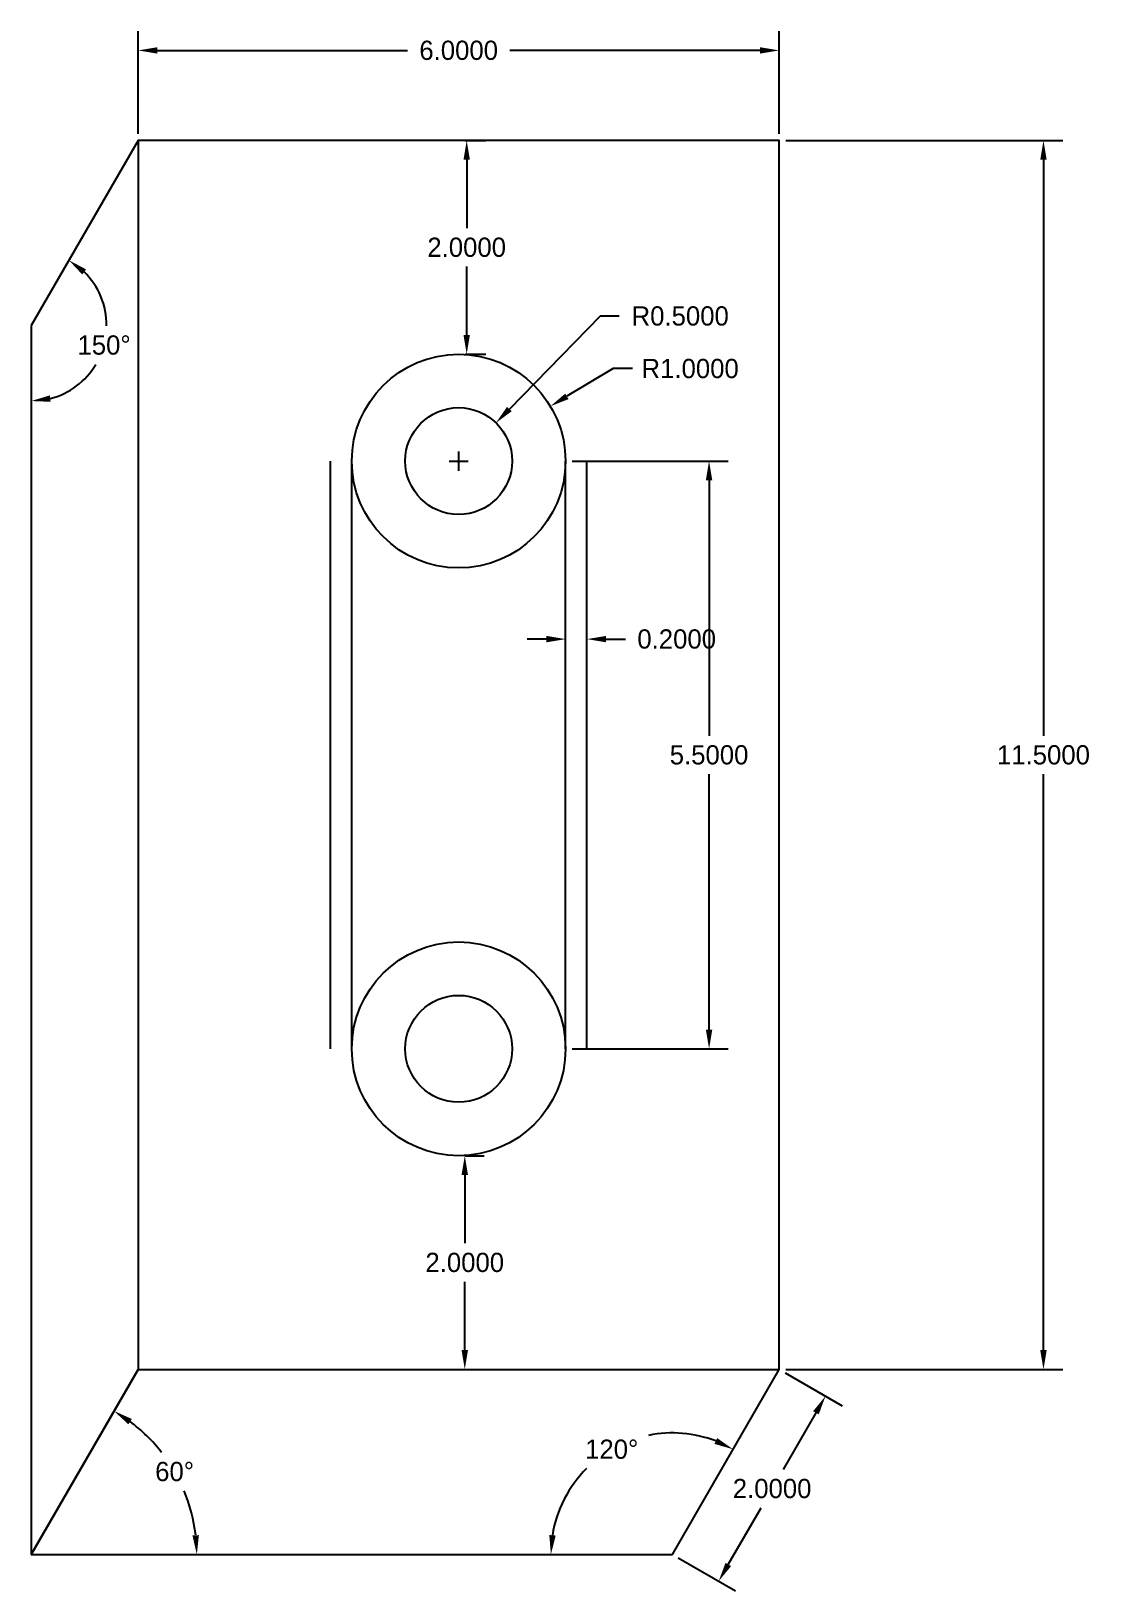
# Model space of a CAD drawing. Header units: inches. Extents: x 0 to 9.9, y -1.1 to 13.5.
import ezdxf

# ---------------------------------------------------------------- set-up
doc = ezdxf.new("R2010")
doc.units = ezdxf.units.IN
doc.header["$MEASUREMENT"] = 0
doc.dimstyles.get("Standard").update_dxf_attribs({"dimtxt": 0.18, "dimasz": 0.18, "dimexe": 0.18, "dimexo": 0.0625, "dimgap": 0.09, "dimtad": 0, "dimtih": 1, "dimtoh": 1, "dimdec": 4, "dimzin": 0, "dimdsep": 46, "dimtxsty": 'Standard', "dimcen": 0.09, "dimadec": 0, "dimazin": 0, "dimtfac": 1, "dimtdec": 4, "dimtofl": 0, "dimtmove": 0, "dimatfit": 3, "dimfxl": 1, "dimtolj": 1, "dimtzin": 0, "dimarcsym": 0})

# ---------------------------------------------------------------- blocks, each defined once
blk = doc.blocks.new('*D1')
at = {"color": 0, "lineweight": -2}
for p, q in [((7.062, 12.5), (9.652, 12.5)), ((9.472, 12.32), (9.472, 6.93)), ((9.472, 1.18), (9.472, 6.57)), ((7.062, 1), (9.652, 1))]:
    blk.add_line(p, q, dxfattribs=at)
at = {"color": 0}
for points in [[(9.442, 12.32), (9.502, 12.32), (9.472, 12.5)], [(9.442, 1.18), (9.502, 1.18), (9.472, 1)]]:
    blk.add_solid(points, dxfattribs=at)
at = {"layer": 'Defpoints', "color": 0}
for p in [(7, 12.5), (9.472, 12.5), (7, 1)]:
    blk.add_point(p, dxfattribs=at)
at = {"color": 0, "insert": (9.472, 6.75), "char_height": 0.18, "attachment_point": 5}
blk.add_mtext('\\A1;11.5000', dxfattribs=at)
blk = doc.blocks.new('*D2')
at = {"color": 0, "lineweight": -2}
for p, q in [((4.062, 12.5), (4.255, 12.5)), ((4.075, 12.32), (4.075, 11.68)), ((4.075, 10.68), (4.075, 11.32)), ((4.062, 10.5), (4.255, 10.5))]:
    blk.add_line(p, q, dxfattribs=at)
at = {"color": 0}
for points in [[(4.045, 12.32), (4.105, 12.32), (4.075, 12.5)], [(4.045, 10.68), (4.105, 10.68), (4.075, 10.5)]]:
    blk.add_solid(points, dxfattribs=at)
at = {"layer": 'Defpoints', "color": 0}
for p in [(4, 12.5), (4.075, 12.5), (4, 10.5)]:
    blk.add_point(p, dxfattribs=at)
at = {"color": 0, "insert": (4.075, 11.5), "char_height": 0.18, "attachment_point": 5}
blk.add_mtext('\\A1;2.0000', dxfattribs=at)
blk = doc.blocks.new('*D3')
at = {"color": 0, "lineweight": -2}
for p, q in [((5.062, 9.5), (6.523, 9.5)), ((6.343, 9.32), (6.343, 6.93)), ((6.343, 4.18), (6.343, 6.57)), ((5.062, 4), (6.523, 4))]:
    blk.add_line(p, q, dxfattribs=at)
at = {"color": 0}
for points in [[(6.313, 9.32), (6.373, 9.32), (6.343, 9.5)], [(6.313, 4.18), (6.373, 4.18), (6.343, 4)]]:
    blk.add_solid(points, dxfattribs=at)
at = {"layer": 'Defpoints', "color": 0}
for p in [(5, 9.5), (5, 4), (6.343, 4)]:
    blk.add_point(p, dxfattribs=at)
at = {"color": 0, "insert": (6.343, 6.75), "char_height": 0.18, "attachment_point": 5}
blk.add_mtext('\\A1;5.5000', dxfattribs=at)
blk = doc.blocks.new('*D4')
at = {"color": 0, "lineweight": -2}
for p, q in [((5, 6.062), (5, 8.014)), ((5.2, 6.062), (5.2, 8.014)), ((4.82, 7.834), (4.64, 7.834)), ((5.38, 7.834), (5.56, 7.834))]:
    blk.add_line(p, q, dxfattribs=at)
at = {"color": 0}
for points in [[(4.82, 7.864), (4.82, 7.804), (5, 7.834)], [(5.38, 7.864), (5.38, 7.804), (5.2, 7.834)]]:
    blk.add_solid(points, dxfattribs=at)
at = {"layer": 'Defpoints', "color": 0}
for p in [(5.2, 7.834), (5, 6), (5.2, 6)]:
    blk.add_point(p, dxfattribs=at)
at = {"color": 0, "insert": (6.04, 7.834), "char_height": 0.18, "attachment_point": 5}
blk.add_mtext('\\A1;0.2000', dxfattribs=at)
blk = doc.blocks.new('*D5')
at = {"color": 0, "lineweight": -2}
for p, q in [((4.062, 3), (4.237, 3)), ((4.057, 2.82), (4.057, 2.18)), ((4.057, 1.18), (4.057, 1.82)), ((4.062, 1), (4.237, 1))]:
    blk.add_line(p, q, dxfattribs=at)
at = {"color": 0}
for points in [[(4.027, 2.82), (4.087, 2.82), (4.057, 3)], [(4.027, 1.18), (4.087, 1.18), (4.057, 1)]]:
    blk.add_solid(points, dxfattribs=at)
at = {"layer": 'Defpoints', "color": 0}
for p in [(4, 3), (4, 1), (4.057, 1)]:
    blk.add_point(p, dxfattribs=at)
at = {"color": 0, "insert": (4.057, 2), "char_height": 0.18, "attachment_point": 5}
blk.add_mtext('\\A1;2.0000', dxfattribs=at)
blk = doc.blocks.new('*D6')
at = {"color": 0, "lineweight": -2}
for p, q in [((5.323, 10.857), (4.475, 9.987)), ((5.503, 10.857), (5.323, 10.857)), ((3.91, 9.5), (4.09, 9.5)), ((4, 9.41), (4, 9.59))]:
    blk.add_line(p, q, dxfattribs=at)
at = {"color": 0}
blk.add_solid([(4.453, 10.008), (4.496, 9.966), (4.349, 9.858)], dxfattribs=at)
at = {"layer": 'Defpoints', "color": 0}
for p in [(4.349, 9.858), (4, 9.5)]:
    blk.add_point(p, dxfattribs=at)
at = {"color": 0, "insert": (6.073, 10.857), "char_height": 0.18, "attachment_point": 5}
blk.add_mtext('\\A1;R0.5000', dxfattribs=at)
blk = doc.blocks.new('*D7')
at = {"color": 0, "lineweight": -2}
for p, q in [((5.446, 10.365), (5.013, 10.106)), ((5.626, 10.365), (5.446, 10.365)), ((3.91, 9.5), (4.09, 9.5)), ((4, 9.41), (4, 9.59))]:
    blk.add_line(p, q, dxfattribs=at)
at = {"color": 0}
blk.add_solid([(4.997, 10.131), (5.028, 10.08), (4.858, 10.013)], dxfattribs=at)
at = {"layer": 'Defpoints', "color": 0}
for p in [(4.858, 10.013), (4, 9.5)]:
    blk.add_point(p, dxfattribs=at)
at = {"color": 0, "insert": (6.166, 10.365), "char_height": 0.18, "attachment_point": 5}
blk.add_mtext('\\A1;R1.0000', dxfattribs=at)
blk = doc.blocks.new('*D8')
at = {"color": 0, "lineweight": -2}
for start, end in [(38.0357, 53.3412), (6.6588, 22.5722)]:
    blk.add_arc((0, -0.732), 1.55, start, end, dxfattribs=at)
at = {"color": 0}
for points in [[(0.909, 0.486), (0.942, 0.536), (0.775, 0.61)], [(1.569, -0.551), (1.509, -0.554), (1.55, -0.732)]]:
    blk.add_solid(points, dxfattribs=at)
at = {"layer": 'Defpoints', "color": 0}
for p in [(1, 1), (1.456, -0.202), (0, -0.732), (0, -0.732), (6, -0.732)]:
    blk.add_point(p, dxfattribs=at)
at = {"color": 0, "insert": (1.342, 0.043), "char_height": 0.18, "attachment_point": 5}
blk.add_mtext('\\A1;60°', dxfattribs=at)
blk = doc.blocks.new('*D9')
at = {"color": 0, "lineweight": -2}
for start, end in [(359.779, 45.3519), (284.6481, 329.084)]:
    blk.add_arc((0, 10.768), 0.706, start, end, dxfattribs=at)
at = {"color": 0}
for points in [[(0.478, 11.246), (0.514, 11.294), (0.353, 11.379)], [(0.182, 10.055), (0.175, 10.115), (0, 10.062)]]:
    blk.add_solid(points, dxfattribs=at)
at = {"layer": 'Defpoints', "color": 0}
for p in [(1, 12.5), (0, 10.768), (0, 10.768), (0.541, 10.314), (0, -0.732)]:
    blk.add_point(p, dxfattribs=at)
at = {"color": 0, "insert": (0.682, 10.585), "char_height": 0.18, "attachment_point": 5}
blk.add_mtext('\\A1;150°', dxfattribs=at)
blk = doc.blocks.new('*D10')
at = {"color": 0, "lineweight": -2}
for start, end in [(69.0831, 101.3306), (134.955, 170.9169)]:
    blk.add_arc((6, -0.732), 1.137, start, end, dxfattribs=at)
at = {"color": 0}
for points in [[(6.419, 0.357), (6.393, 0.303), (6.568, 0.252)], [(4.908, -0.555), (4.848, -0.55), (4.863, -0.732)]]:
    blk.add_solid(points, dxfattribs=at)
at = {"layer": 'Defpoints', "color": 0}
for p in [(7, 1), (5.803, 0.387), (0, -0.732), (6, -0.732), (6, -0.732)]:
    blk.add_point(p, dxfattribs=at)
at = {"color": 0, "insert": (5.432, 0.252), "char_height": 0.18, "attachment_point": 5}
blk.add_mtext('\\A1;120°', dxfattribs=at)
blk = doc.blocks.new('*D11')
at = {"color": 0, "lineweight": -2}
for p, q in [((7.054, 0.969), (7.589, 0.66)), ((7.343, 0.594), (7.037, 0.064)), ((6.523, -0.826), (6.829, -0.296)), ((6.054, -0.763), (6.589, -1.072))]:
    blk.add_line(p, q, dxfattribs=at)
at = {"color": 0}
for points in [[(7.317, 0.609), (7.369, 0.579), (7.433, 0.75)], [(6.497, -0.811), (6.549, -0.841), (6.433, -0.982)]]:
    blk.add_solid(points, dxfattribs=at)
at = {"layer": 'Defpoints', "color": 0}
for p in [(7, 1), (6, -0.732), (6.433, -0.982)]:
    blk.add_point(p, dxfattribs=at)
at = {"color": 0, "insert": (6.933, -0.116), "char_height": 0.18, "attachment_point": 5}
blk.add_mtext('\\A1;2.0000', dxfattribs=at)
blk = doc.blocks.new('*D12')
at = {"color": 0, "lineweight": -2}
for p, q in [((1, 12.562), (1, 13.523)), ((7, 12.562), (7, 13.523)), ((1.18, 13.343), (3.52, 13.343)), ((6.82, 13.343), (4.48, 13.343))]:
    blk.add_line(p, q, dxfattribs=at)
at = {"color": 0}
for points in [[(1.18, 13.373), (1.18, 13.313), (1, 13.343)], [(6.82, 13.373), (6.82, 13.313), (7, 13.343)]]:
    blk.add_solid(points, dxfattribs=at)
at = {"layer": 'Defpoints', "color": 0}
for p in [(7, 13.343), (1, 12.5), (7, 12.5)]:
    blk.add_point(p, dxfattribs=at)
at = {"color": 0, "insert": (4, 13.343), "char_height": 0.18, "attachment_point": 5}
blk.add_mtext('\\A1;6.0000', dxfattribs=at)

msp = doc.modelspace()

# ---------------------------------------------------------------- linework, layer by layer
for p, q in [((1, 12.5), (0, 10.76795)), ((0, 10.76795), (0, -0.73205)), ((2.8, 4), (2.8, 9.5)), ((3, 4), (3, 9.5)), ((5, 4), (5, 9.5)), ((5.2, 4), (5.2, 9.5)), ((0, -0.73205), (1, 1)), ((1, 1), (0, -0.73205)), ((6, -0.73205), (7, 1)), ((0, -0.73205), (6, -0.73205))]:
    msp.add_line(p, q)
msp.add_lwpolyline([(1, 1), (7, 1), (7, 12.5), (1, 12.5)], close=True)
for centre, radius in [((4, 9.5), 1), ((4, 9.5), 0.5), ((4, 4), 1), ((4, 4), 0.5)]:
    msp.add_circle(centre, radius)

# ---------------------------------------------------------------- dimensions: what is measured, and where the dimension line sits
for base, p1, p2, picture, middle in [((7, 13.34298), (1, 12.5), (7, 12.5), '*D12', (4, 13.34298)), ((5.2, 7.8344), (5, 6), (5.2, 6), '*D4', (6.04, 7.8344))]:
    dim = msp.add_linear_dim(base=base, p1=p1, p2=p2, dimstyle='Standard')
    dim.commit()
    dim.dimension.update_dxf_attribs({"geometry": picture, "text_midpoint": middle})
for base, line1, line2, picture, middle in [((0.54082, 10.31415), ((0, 10.76795), (0, -0.73205)), ((1, 12.5), (0, 10.76795)), '*D9', (0.68193, 10.58523)), ((1.45623, -0.20203), ((0, -0.73205), (6, -0.73205)), ((1, 1), (0, -0.73205)), '*D8', (1.34207, 0.04279)), ((5.80263, 0.38731), ((0, -0.73205), (6, -0.73205)), ((6, -0.73205), (7, 1)), '*D10', (5.43169, 0.2523))]:
    dim = msp.add_angular_dim_2l(base=base, line1=line1, line2=line2, dimstyle='Standard')
    dim.commit()
    dim.dimension.update_dxf_attribs({"geometry": picture, "text_midpoint": middle})
for base, p1, p2, picture, middle in [((4.07475, 12.5), (4, 10.5), (4, 12.5), '*D2', (4.07475, 11.5)), ((9.47197, 12.5), (7, 1), (7, 12.5), '*D1', (9.47197, 6.75)), ((6.34264, 4), (5, 9.5), (5, 4), '*D3', (6.34264, 6.75)), ((4.05717, 1), (4, 3), (4, 1), '*D5', (4.05717, 2))]:
    dim = msp.add_linear_dim(base=base, p1=p1, p2=p2, angle=90, dimstyle='Standard')
    dim.commit()
    dim.dimension.update_dxf_attribs({"geometry": picture, "text_midpoint": middle})
for mpoint, picture, middle in [((4.34907, 9.85798), '*D6', (6.07297, 10.85674)), ((4.85825, 10.01323), '*D7', (6.16603, 10.36473))]:
    dim = msp.add_radius_dim(center=(4, 9.5), mpoint=mpoint, dimstyle='Standard')
    dim.commit()
    dim.dimension.update_dxf_attribs({"geometry": picture, "text_midpoint": middle, "dimtype": 164})
dim = msp.add_aligned_dim(p1=(7, 1), p2=(6, -0.73205), distance=0.50009, dimstyle='Standard')
dim.commit()
dim.dimension.update_dxf_attribs({"geometry": '*D11', "text_midpoint": (6.93309, -0.11607)})

doc.saveas('drawing.dxf')
